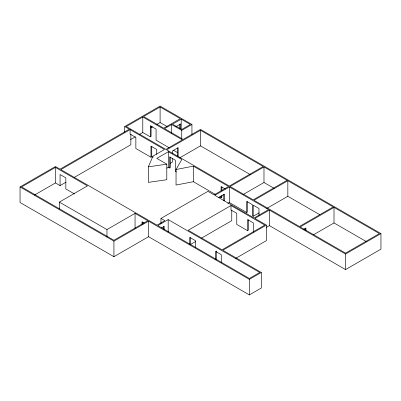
<?xml version="1.0" encoding="UTF-8"?>
<svg xmlns="http://www.w3.org/2000/svg" width="401" height="401" viewBox="0 0 401 401"><rect width="100%" height="100%" fill="white"/><g stroke="black" fill="none" stroke-linecap="round" stroke-linejoin="round"><path stroke-width="0.6" d="M215.222 194.34L193.352 181.713L176.039 185.046L176.039 169.498L181.813 159.498L168.345 151.723L156.801 158.39L166.806 164.164L166.806 179.713L148.34 182.38L148.34 166.831L152.956 156.169L164.495 149.503L130.089 129.638L60.832 169.623L157.022 225.156L164.816 220.66L160.966 218.44L160.966 223.412M235.728 258.354L266.389 240.65L266.389 225.101L222.816 250.259L261.292 272.474L261.292 288.023L249.362 294.91L148.56 236.71L113.929 256.7L20.05 202.5L20.05 186.951L55.448 166.515L60.065 169.177L129.322 129.192L124.701 126.531L124.701 132.124M124.701 126.531L160.099 106.09L191.939 124.475L191.939 134.425M59.368 202.099L87.458 185.884L55.448 167.402L21.589 186.951L113.929 240.264L147.789 220.715L135.052 213.362L106.967 229.578L59.368 202.099L59.368 208.941M142.786 116.977L126.245 126.531L165.874 149.408L182.415 139.859L142.786 116.977L142.786 132.525L150.305 136.866L151.077 136.425L151.077 125.934M160.099 106.982L143.558 116.531L163.758 128.195L180.3 118.641L160.099 106.982L160.099 122.531L167.011 126.521M34.486 195.051L55.448 182.951L60.065 185.618L66.01 182.184M130.51 139.613L135.317 136.841M139.583 134.375L142.786 132.525M151.027 127.769L152.631 126.846M156.896 124.38L160.099 122.531M74.115 177.503L130.861 144.746L130.861 134.255M191.939 124.475L181.743 130.36L171.643 124.531L164.525 128.641L183.187 139.413L200.5 129.418L380.95 233.598L380.95 249.146L345.552 269.582L269.372 225.603L266.144 227.467M181.202 119.162L172.545 124.16L181.743 129.473L190.4 124.475L181.202 119.162L181.202 129.112M175.919 126.656L180.64 123.929L180.64 128.861M130.089 129.638L130.089 134.079L135.859 137.413L135.859 148.52L150.971 157.242L151.738 156.796L151.738 146.31M200.5 130.305L166.641 149.854L229.357 186.059L263.216 166.515L200.5 130.305L200.5 145.854L250.239 174.57M170.29 163.297L172.375 162.089L172.375 158.39M179.743 157.839L200.5 145.854M166.771 168.184L168.345 167.272L169.563 167.979L170.33 167.533L170.33 157.042M20.05 186.951L113.929 241.151L148.56 221.157L249.362 279.357L261.292 272.474M160.966 218.44L207.908 191.337L214.064 194.891L228.585 186.505L193.352 166.164L176.039 169.498M168.179 219.603L157.793 225.603L249.362 278.469L259.753 272.474L168.179 219.603L168.179 232.044M229.357 186.951L214.831 195.337L254.079 217.994L268.6 209.608L229.357 186.951L229.357 202.5L246.67 212.495L247.442 212.049L247.442 201.563M263.983 166.956L230.124 186.505L253.211 199.833L287.071 180.285L263.983 166.956L263.983 182.505L243.026 194.61M161.548 227.873L164.174 226.359L164.174 229.447M218.756 197.513L224.53 194.179L224.53 200.966M219.487 196.801L221.091 197.728L221.858 197.282L221.858 195.432M227.748 203.427L229.357 202.5M230.991 205.553L188.189 230.264L222.049 249.813L264.85 225.101L230.991 205.553L230.991 209.999L236.765 213.327L236.765 224.435L247.537 230.655L248.304 230.209L248.304 219.723M287.838 180.731L253.983 200.279L299.382 226.49L333.241 206.941L287.838 180.731L287.838 196.279L319.727 214.69M190.34 244.575L195.718 241.467M201.638 238.054L231.763 220.66L231.763 210.169M246.67 212.495L246.67 201.387L252.44 204.721L252.44 215.828L253.211 216.269L259.161 212.836M266.74 208.46L287.838 196.279M380.95 233.598L345.552 254.034L269.372 210.054L254.846 218.44L266.389 225.101M334.008 207.387L300.154 226.936L345.552 253.146L379.411 233.598L334.008 207.387L334.008 222.936L366.439 241.658M303.823 229.257L305.923 228.044L305.923 230.515M313.487 234.785L334.008 222.936M148.34 166.831L166.806 164.164M263.983 182.505L274.184 188.395M168.976 147.648L156.074 140.2L156.074 129.092L150.305 125.759L150.305 136.866M173.277 150.129L177.578 152.616M225.287 189.041L221.091 186.62L221.091 190.936M176.415 171.934L175.332 171.307L175.332 160.205L169.563 156.871L169.563 167.979M144.114 223.036L142.019 221.823L142.019 224.294M74.486 193.944L65.834 188.951L65.834 177.844L60.065 174.51L60.065 185.618M345.552 254.034L345.552 269.582M305.151 228.219L305.151 230.069M269.372 210.054L269.372 225.603M258.981 215.287L258.981 208.495L253.211 205.167L253.211 216.269M253.307 232.134L253.307 222.881L247.537 219.547L247.537 230.655M249.362 279.357L249.362 294.91M223.758 194.355L223.758 200.525M221.858 186.791L221.858 190.495M221.277 262.725L221.277 254.7L215.507 251.367L215.507 259.392M221.091 195.873L221.091 197.728M216.274 250.926L216.274 259.562M195.503 247.322L195.503 240.705L189.728 237.377L189.728 244.59M193.352 166.164L193.352 181.713M190.5 237.532L190.5 244.745M181.743 130.36L181.743 139.067M179.743 124.024L179.743 128.345M178.149 156.29L178.149 147.653L172.375 150.987L172.375 153.453M177.377 147.824L177.377 156.465M171.643 124.531L171.643 133.237M168.345 151.723L168.345 167.272M163.402 226.535L163.402 229.001M156.741 154.405L156.741 149.468L150.971 146.134L150.971 157.242M152.956 156.169L152.956 157.413M148.56 221.157L148.56 236.71M142.786 221.999L142.786 223.848M135.052 213.362L135.052 228.289M113.929 241.151L113.929 256.7M106.967 229.578L106.967 237.041M55.448 167.402L55.448 182.951"/></g></svg>
